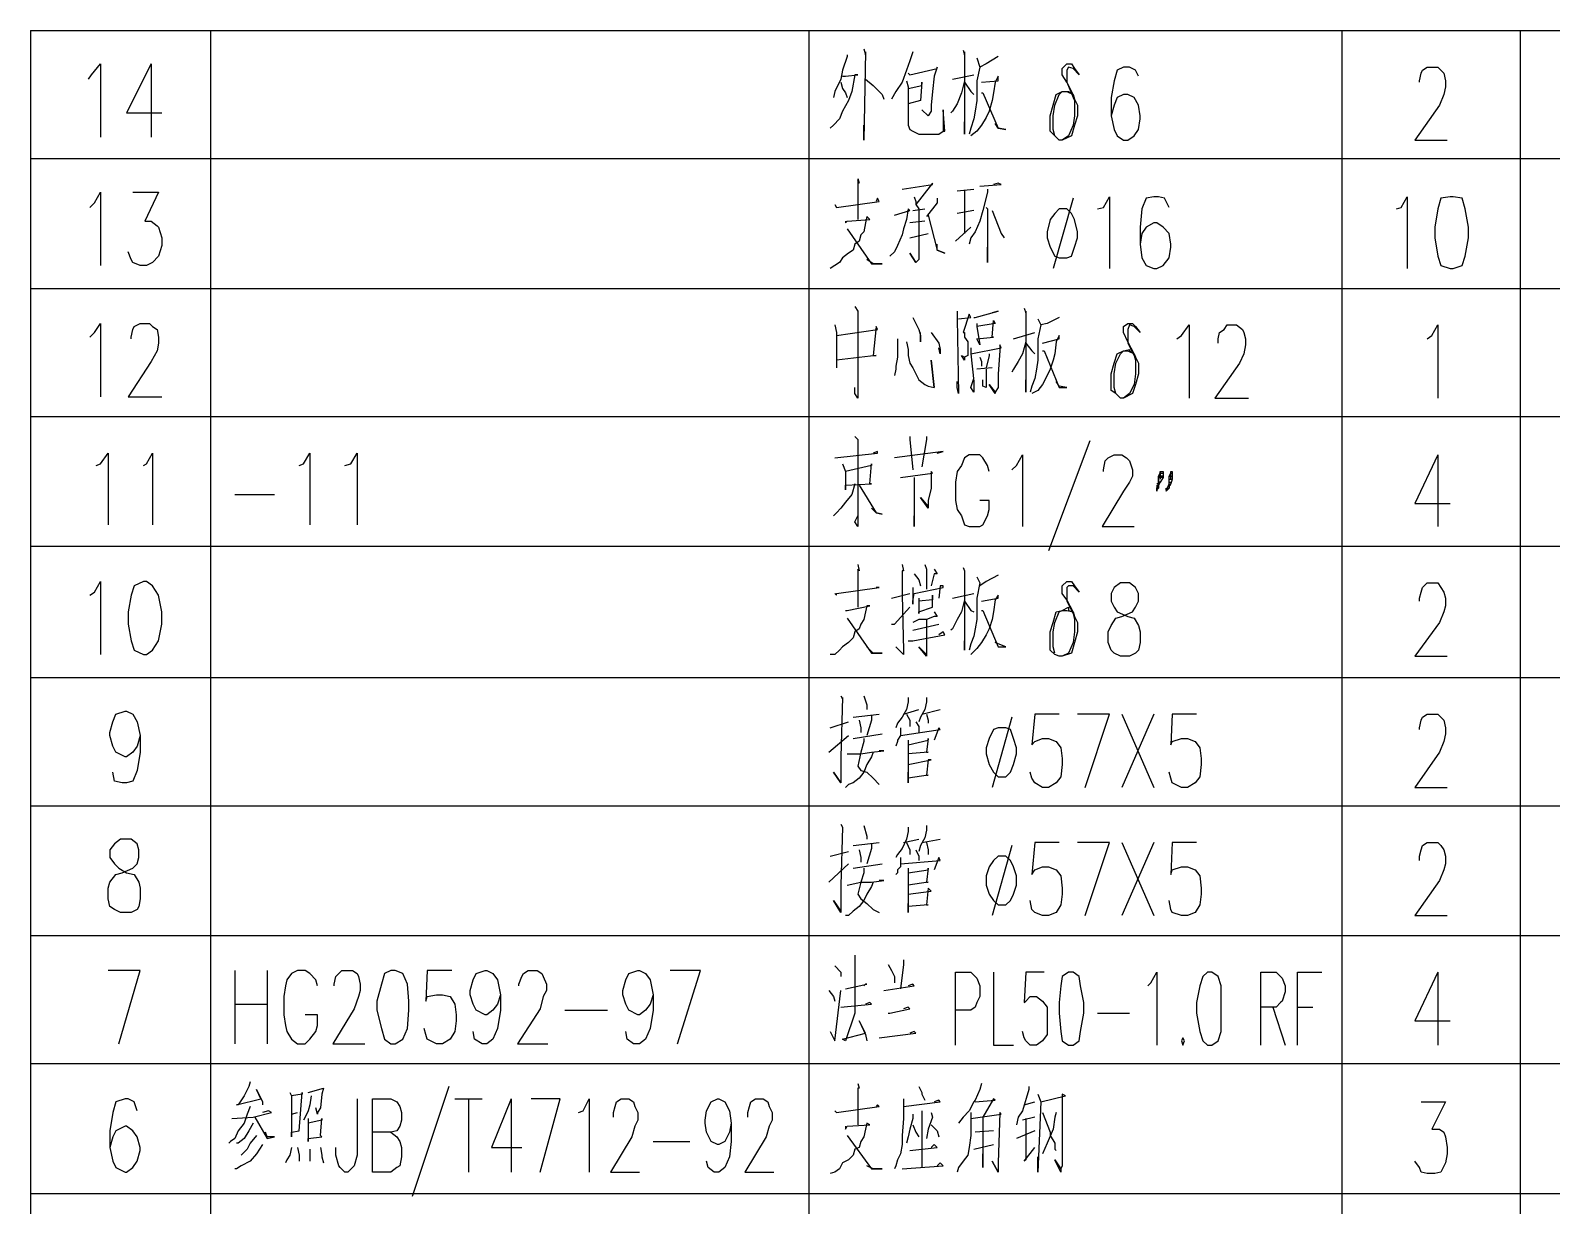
# Model space of a CAD drawing. Extents: x 0 to 400, y 0 to 283.
# Drawn here: x 271.9 to 335.2, y 71.5 to 120.4 of the extents above; entities that cross this region are included whole.
import ezdxf

# ---------------------------------------------------------------- set-up
doc = ezdxf.new("R2010")
doc.units = 0
doc.layers.get('0').update_dxf_attribs({"linetype": 'CONTINUOUS'})

msp = doc.modelspace()

# ---------------------------------------------------------------- linework, layer by layer
at = {"color": 0}
for points in [[(271.87525, 120.42775), (393.03325, 120.42775)], [(271.87525, 120.42775), (271.87525, 115.09375)], [(279.36825, 120.42775), (279.36825, 115.09375)], [(304.26025, 120.42775), (304.26025, 115.09375)], [(326.42175, 120.42775), (326.42175, 115.09375)], [(333.85125, 120.42775), (333.85125, 115.09375)], [(306.54625, 119.66575), (306.60975, 119.41175), (306.60975, 119.53875), (306.54625, 115.85575), (306.54625, 116.49075)], [(310.67375, 119.60225), (310.73725, 119.41175), (310.73725, 119.53875), (310.73725, 116.10975), (310.73725, 116.61775)], [(274.28825, 118.39575), (274.41525, 118.58625), (274.79625, 119.03075), (274.79625, 115.98275)], [(276.89175, 119.03075), (275.87575, 116.99875), (277.33625, 116.99875)], [(276.89175, 119.03075), (276.89175, 115.98275)], [(305.84775, 119.41175), (305.84775, 119.34825), (305.65725, 118.77675), (305.59375, 118.39575), (305.33975, 117.88775), (305.27625, 117.63375)], [(308.57825, 119.53875), (308.45125, 119.15775), (308.32425, 118.77675), (308.13375, 118.26875), (307.87975, 117.88775), (307.68925, 117.57025)], [(311.24525, 119.28475), (311.37225, 118.90375), (311.24525, 118.33225), (311.24525, 117.50675), (311.18175, 117.06225), (311.11825, 116.74475), (310.99125, 116.36375), (310.92775, 116.10975)], [(312.13425, 119.34825), (311.62625, 119.03075), (311.37225, 118.90375)], [(314.67425, 115.85575), (314.48375, 116.04625), (314.29325, 116.23675), (314.29325, 116.87175), (314.42025, 117.31625), (314.54725, 117.76075), (314.80125, 117.88775), (314.99175, 117.88775), (315.24575, 117.76075), (314.99175, 118.26875), (314.80125, 118.58625), (314.80125, 118.84025), (314.99175, 119.03075), (315.18225, 119.03075), (315.30925, 118.84025), (315.49975, 118.58625), (315.24575, 118.84025), (315.05525, 118.90375), (314.99175, 118.77675), (314.99175, 118.26875), (315.24575, 117.63375), (315.30925, 117.50675), (315.30925, 116.87175), (315.24575, 116.49075), (315.05525, 116.04625), (314.80125, 115.85575), (314.67425, 115.85575)], [(305.65725, 118.52275), (305.78425, 118.52275), (306.29225, 118.58625), (306.16525, 118.58625), (306.03825, 117.88775), (305.91125, 117.50675), (305.65725, 117.06225), (305.53025, 116.74475), (305.27625, 116.49075), (305.14925, 116.36375)], [(306.60975, 118.39575), (306.92725, 118.14175), (307.30825, 117.76075), (307.37175, 117.57025)], [(308.32425, 118.33225), (308.38775, 118.07825), (308.38775, 116.49075), (308.45125, 116.30025), (308.57825, 116.23675), (308.83225, 116.10975), (309.65775, 116.10975), (309.84825, 116.23675), (309.91175, 116.23675), (309.84825, 117.12575), (309.84825, 116.23675)], [(308.38775, 118.64975), (308.45125, 118.58625), (309.59425, 118.84025), (309.59425, 118.90375), (309.46725, 118.52275), (309.40375, 117.88775), (309.34025, 117.31625), (309.34025, 117.06225), (309.21325, 116.87175), (308.95925, 117.12575), (309.21325, 116.87175)], [(310.73725, 118.33225), (310.61025, 117.82425), (310.41975, 117.37975), (310.22925, 117.06225), (310.16575, 116.99875)], [(310.22925, 118.39575), (311.11825, 118.58625)], [(311.43575, 118.26875), (312.13425, 118.33225), (312.13425, 118.52275), (312.00725, 118.26875), (311.94375, 117.82425), (311.88025, 117.50675), (311.75325, 117.06225), (311.62625, 116.80825), (311.43575, 116.49075), (311.24525, 116.23675), (310.99125, 116.04625)], [(317.97625, 118.52275), (317.84925, 118.77675), (317.59525, 118.90375), (317.34125, 118.90375), (317.08725, 118.77675), (316.96025, 118.33225), (316.83325, 117.63375), (316.83325, 116.87175), (316.96025, 116.30025), (317.08725, 116.04625), (317.34125, 115.85575), (317.53175, 115.85575), (317.78575, 116.04625), (317.97625, 116.30025), (318.03975, 116.74475), (318.03975, 116.87175), (317.97625, 117.31625), (317.78575, 117.63375), (317.53175, 117.76075), (317.34125, 117.76075), (317.08725, 117.63375), (316.96025, 117.31625), (316.83325, 116.87175)], [(329.66025, 118.26875), (329.66025, 118.33225), (329.72375, 118.64975), (329.78725, 118.77675), (329.97775, 118.90375), (330.42225, 118.90375), (330.54925, 118.77675), (330.67625, 118.64975), (330.73975, 118.33225), (330.73975, 118.07825), (330.67625, 117.76075), (330.48575, 117.31625), (329.46975, 115.85575), (330.80325, 115.85575)], [(305.59375, 118.26875), (305.65725, 118.01475), (305.78425, 117.82425), (305.84775, 117.63375)], [(308.38775, 118.01475), (308.95925, 118.14175), (308.95925, 118.26875), (308.89575, 117.50675), (308.38775, 117.37975)], [(310.73725, 118.26875), (310.99125, 117.88775), (311.11825, 117.76075)], [(311.43575, 117.82425), (311.49925, 117.82425), (312.13425, 116.36375), (312.45175, 116.30025), (312.13425, 116.36375), (312.00725, 116.55425)], [(314.48375, 116.04625), (314.42025, 116.30025), (314.42025, 116.87175), (314.48375, 117.31625), (314.67425, 117.76075), (314.80125, 117.88775), (315.05525, 117.88775), (315.24575, 117.76075), (315.30925, 117.57025), (315.43625, 117.31625), (315.43625, 116.87175), (315.30925, 116.49075), (315.18225, 116.04625), (314.80125, 115.85575)], [(271.87525, 115.09375), (393.03325, 115.09375)], [(271.87525, 115.09375), (271.87525, 109.69625)], [(271.87525, 115.09375), (393.03325, 115.09375)], [(279.36825, 115.09375), (279.36825, 109.69625)], [(304.26025, 115.09375), (304.26025, 109.69625)], [(326.42175, 115.09375), (326.42175, 109.69625)], [(333.85125, 115.09375), (333.85125, 109.69625)], [(306.29225, 114.26825), (306.35575, 114.07775), (306.29225, 114.20475), (306.29225, 112.55375)], [(308.13375, 113.82375), (309.40375, 114.01425), (309.40375, 114.07775), (308.95925, 113.50625), (308.70525, 113.18875)], [(311.37225, 113.95075), (312.26125, 114.01425), (312.13425, 114.07775), (311.94375, 114.01425)], [(274.35175, 113.06175), (274.54225, 113.25225), (274.79625, 113.69675), (274.79625, 110.64875)], [(276.12975, 113.69675), (277.20925, 113.69675), (276.63775, 112.49025), (276.89175, 112.49025), (277.14575, 112.29975), (277.20925, 112.23625), (277.33625, 111.79175), (277.33625, 111.47425), (277.20925, 111.02975), (276.95525, 110.77575), (276.70125, 110.64875), (276.44725, 110.64875), (276.12975, 110.77575), (276.06625, 110.90275), (275.93925, 111.22025)], [(305.33975, 113.18875), (305.40325, 113.06175), (307.18125, 113.31575), (307.11775, 113.44275), (307.05425, 113.31575)], [(308.64175, 113.50625), (308.70525, 113.31575), (308.70525, 113.18875), (308.83225, 112.99825), (308.83225, 110.90275), (308.70525, 110.77575), (308.45125, 111.15675), (308.70525, 110.77575)], [(309.59425, 113.44275), (309.59425, 113.25225), (309.14975, 112.68075)], [(310.41975, 113.76025), (311.11825, 113.82375)], [(310.73725, 113.76025), (310.73725, 111.98225)], [(311.68975, 113.82375), (311.68975, 113.69675), (311.49925, 112.93475), (311.37225, 112.49025), (311.18175, 112.04575), (310.99125, 111.79175), (310.92775, 111.53775)], [(315.24575, 113.44275), (314.42025, 110.52175)], [(316.26175, 112.99825), (316.51575, 113.06175), (316.76975, 113.50625), (316.76975, 110.52175)], [(319.24625, 113.06175), (319.05575, 113.44275), (318.80175, 113.50625), (318.61125, 113.50625), (318.29375, 113.44275), (318.10325, 112.99825), (318.03975, 112.23625), (318.03975, 111.53775), (318.10325, 110.96625), (318.29375, 110.64875), (318.61125, 110.52175), (318.73825, 110.52175), (318.99225, 110.64875), (319.24625, 110.96625), (319.30975, 111.41075), (319.30975, 111.53775), (319.24625, 111.98225), (318.99225, 112.23625), (318.73825, 112.42675), (318.61125, 112.42675), (318.29375, 112.23625), (318.10325, 111.98225), (318.03975, 111.53775)], [(328.70775, 112.99825), (328.89825, 113.06175), (329.15225, 113.50625), (329.15225, 110.52175)], [(330.93025, 113.50625), (330.54925, 113.44275), (330.42225, 112.99825), (330.29525, 112.23625), (330.29525, 111.79175), (330.42225, 111.02975), (330.54925, 110.64875), (330.93025, 110.52175), (331.05725, 110.52175), (331.43825, 110.64875), (331.56525, 111.02975), (331.69225, 111.79175), (331.69225, 112.23625), (331.56525, 112.99825), (331.43825, 113.44275), (331.05725, 113.50625), (330.93025, 113.50625)], [(305.78425, 112.49025), (305.78425, 112.42675), (305.84775, 112.49025), (306.80025, 112.55375), (306.67325, 112.68075), (306.60975, 112.42675), (306.54625, 112.04575), (306.41925, 111.91875), (306.35575, 111.66475), (306.16525, 111.53775), (306.10175, 111.28375), (305.91125, 111.15675), (305.65725, 110.96625), (305.53025, 110.77575), (305.33975, 110.64875), (305.14925, 110.52175)], [(307.81625, 112.74425), (308.45125, 112.93475), (308.38775, 112.99825), (308.32425, 112.55375), (308.19725, 112.17275), (308.13375, 111.91875), (307.94325, 111.47425), (307.81625, 111.22025), (307.62575, 111.02975)], [(308.57825, 112.93475), (309.08625, 112.99825)], [(309.21325, 112.74425), (309.59425, 111.28375), (309.91175, 111.15675), (309.59425, 111.28375), (309.59425, 111.53775)], [(311.11825, 112.93475), (310.41975, 112.80775)], [(311.62625, 113.06175), (311.68975, 112.99825), (311.68975, 110.77575), (311.68975, 111.02975), (311.68975, 111.41075)], [(311.88025, 112.93475), (312.13425, 112.29975), (312.26125, 111.98225), (312.38825, 111.79175)], [(314.67425, 112.99825), (314.48375, 112.80775), (314.29325, 112.55375), (314.16625, 112.04575), (314.16625, 111.79175), (314.29325, 111.41075), (314.48375, 111.02975), (314.67425, 110.96625), (314.99175, 110.96625), (315.18225, 111.02975), (315.30925, 111.41075), (315.43625, 111.79175), (315.43625, 112.04575), (315.30925, 112.55375), (315.18225, 112.80775), (314.99175, 112.99825), (314.67425, 112.99825)], [(305.84775, 112.17275), (306.86375, 110.71225), (307.30825, 110.71225), (306.92725, 110.71225), (306.67325, 110.90275)], [(309.08625, 112.49025), (308.45125, 112.42675)], [(310.35625, 111.66475), (310.99125, 112.23625)], [(308.45125, 111.79175), (309.21325, 111.98225)], [(271.87525, 109.69625), (393.03325, 109.69625)], [(271.87525, 109.69625), (271.87525, 104.36225)], [(271.87525, 109.69625), (393.03325, 109.69625)], [(279.36825, 109.69625), (279.36825, 104.36225)], [(304.26025, 109.69625), (304.26025, 104.36225)], [(326.42175, 109.69625), (326.42175, 104.36225)], [(333.85125, 109.69625), (333.85125, 104.36225)], [(306.16525, 108.93425), (306.29225, 108.74375), (306.29225, 105.12425), (306.16525, 105.31475), (306.16525, 105.56875)], [(313.21375, 108.87075), (313.27725, 108.68025), (313.27725, 108.74375), (313.27725, 105.37825), (313.27725, 105.88625)], [(274.35175, 107.66425), (274.54225, 107.85475), (274.79625, 108.23575), (274.79625, 105.18775)], [(276.06625, 107.60075), (276.06625, 107.66425), (276.12975, 107.98175), (276.19325, 108.10875), (276.44725, 108.23575), (276.82825, 108.23575), (276.95525, 108.10875), (277.14575, 107.98175), (277.20925, 107.66425), (277.20925, 107.41025), (277.14575, 107.09275), (276.89175, 106.64825), (275.93925, 105.18775), (277.33625, 105.18775)], [(308.57825, 108.48975), (308.83225, 107.98175), (308.89575, 107.72775), (308.89575, 107.47375), (308.89575, 107.85475)], [(310.41975, 108.74375), (310.41975, 108.42625), (310.48325, 105.31475), (310.41975, 105.56875), (310.41975, 105.82275)], [(310.48325, 108.42625), (310.99125, 108.48975), (310.92775, 108.61675), (310.67375, 107.85475), (310.73725, 107.85475), (310.73725, 107.66425), (310.86425, 107.47375), (310.86425, 106.90225), (310.73725, 106.83875), (310.73725, 106.71175), (310.61025, 106.90225), (310.73725, 106.83875)], [(311.11825, 108.48975), (311.18175, 108.48975), (312.13425, 108.74375), (311.88025, 108.68025)], [(311.24525, 108.23575), (311.24525, 108.10875), (311.37225, 107.34675), (311.24525, 107.60075), (311.94375, 107.66425), (311.88025, 107.66425), (311.94375, 108.36275), (312.00725, 108.23575), (311.24525, 108.10875)], [(313.78525, 108.42625), (313.91225, 108.17225), (313.78525, 107.60075), (313.78525, 106.71175), (313.72175, 106.33075), (313.65825, 105.94975), (313.53125, 105.63225), (313.46775, 105.37825)], [(314.67425, 108.48975), (314.16625, 108.23575), (313.91225, 108.17225)], [(317.21425, 105.12425), (317.02375, 105.31475), (316.83325, 105.44175), (316.83325, 106.14025), (316.96025, 106.58475), (317.08725, 106.96575), (317.34125, 107.09275), (317.53175, 107.09275), (317.78575, 106.96575), (317.53175, 107.47375), (317.34125, 107.85475), (317.34125, 108.10875), (317.53175, 108.23575), (317.72225, 108.23575), (317.84925, 108.10875), (318.03975, 107.85475), (317.78575, 108.10875), (317.59525, 108.17225), (317.53175, 107.98175), (317.53175, 107.41025), (317.78575, 106.90225), (317.84925, 106.71175), (317.84925, 106.14025), (317.78575, 105.69575), (317.59525, 105.31475), (317.34125, 105.12425), (317.21425, 105.12425)], [(305.33975, 108.17225), (305.40325, 107.85475), (305.40325, 106.39425)], [(305.40325, 107.72775), (307.11775, 107.98175), (307.05425, 108.10875), (306.92725, 106.90225), (307.05425, 106.90225), (305.40325, 106.71175)], [(307.94325, 107.60075), (307.94325, 106.83875), (307.87975, 106.45775), (307.87975, 106.33075), (307.81625, 106.07675)], [(309.34025, 107.85475), (309.65775, 107.41025), (309.72125, 107.15625), (309.72125, 106.96575), (309.65775, 107.21975)], [(312.76925, 107.60075), (313.65825, 107.85475)], [(313.97575, 107.41025), (314.67425, 107.60075), (314.67425, 107.72775), (314.54725, 107.47375), (314.48375, 106.96575), (314.42025, 106.71175), (314.29325, 106.33075), (314.16625, 106.07675), (313.97575, 105.69575), (313.78525, 105.44175), (313.53125, 105.31475)], [(319.56375, 107.60075), (319.75425, 107.72775), (320.07175, 108.17225), (320.07175, 105.12425)], [(321.27825, 107.41025), (321.27825, 107.60075), (321.34175, 107.85475), (321.53225, 107.98175), (321.65925, 108.17225), (322.04025, 108.17225), (322.29425, 107.98175), (322.35775, 107.85475), (322.42125, 107.60075), (322.42125, 107.34675), (322.35775, 106.96575), (322.16725, 106.58475), (321.15125, 105.12425), (322.54825, 105.12425)], [(329.97775, 107.60075), (330.16825, 107.72775), (330.42225, 108.17225), (330.42225, 105.12425)], [(308.32425, 107.47375), (308.38775, 107.15625), (308.38775, 106.90225), (308.45125, 106.58475), (308.57825, 106.39425), (308.70525, 106.14025), (308.83225, 105.88625), (309.08625, 105.69575), (309.21325, 105.63225), (309.46725, 105.56875), (309.34025, 106.71175), (309.46725, 105.56875)], [(310.99125, 106.96575), (312.26125, 107.21975), (312.19775, 107.34675), (312.19775, 107.09275), (312.13425, 106.14025), (312.13425, 105.56875), (312.00725, 105.37825), (312.00725, 105.31475), (311.75325, 105.69575), (312.00725, 105.37825)], [(310.99125, 107.21975), (310.99125, 106.96575), (311.11825, 105.82275), (311.11825, 105.37825), (310.99125, 105.56875), (311.11825, 105.94975)], [(311.75325, 106.96575), (311.75325, 106.90225), (311.62625, 106.39425)], [(313.27725, 107.47375), (313.15025, 106.96575), (312.95975, 106.64825), (312.76925, 106.33075), (312.70575, 106.20375)], [(313.27725, 107.41025), (313.53125, 107.09275), (313.65825, 106.96575)], [(313.97575, 107.09275), (314.03925, 107.09275), (314.67425, 105.56875), (314.99175, 105.56875), (314.67425, 105.63225), (314.54725, 105.82275)], [(317.02375, 105.31475), (316.96025, 105.56875), (316.96025, 106.14025), (317.02375, 106.58475), (317.21425, 106.96575), (317.34125, 107.09275), (317.59525, 107.15625), (317.59525, 107.09275), (317.78575, 106.96575), (317.84925, 106.83875), (317.97625, 106.58475), (317.97625, 106.14025), (317.84925, 105.69575), (317.72225, 105.31475), (317.34125, 105.12425)], [(311.88025, 106.39425), (311.24525, 106.33075)], [(311.37225, 106.83875), (311.43575, 106.64825), (311.43575, 106.45775)], [(311.62625, 106.33075), (311.62625, 105.56875), (311.49925, 105.63225), (311.49925, 105.88625)], [(271.87525, 104.36225), (393.03325, 104.36225)], [(271.87525, 104.36225), (271.87525, 98.96475)], [(271.87525, 104.36225), (393.03325, 104.36225)], [(279.36825, 104.36225), (279.36825, 98.96475)], [(304.26025, 104.36225), (304.26025, 98.96475)], [(326.42175, 104.36225), (326.42175, 98.96475)], [(333.85125, 104.36225), (333.85125, 98.96475)], [(306.16525, 103.53675), (306.29225, 103.40975), (306.29225, 99.79025), (306.16525, 99.98075), (306.29225, 100.23475)], [(308.45125, 103.53675), (308.45125, 103.40975), (308.57825, 102.13975)], [(309.14975, 103.53675), (309.14975, 103.40975), (308.95925, 102.26675)], [(315.94425, 103.34625), (314.22975, 98.77425)], [(274.60575, 102.33025), (274.79625, 102.39375), (275.11375, 102.83825), (275.11375, 99.85375)], [(276.57425, 102.33025), (276.70125, 102.39375), (276.95525, 102.83825), (276.95525, 99.85375)], [(283.05125, 102.33025), (283.24175, 102.39375), (283.49575, 102.83825), (283.49575, 99.85375)], [(284.95625, 102.33025), (285.21025, 102.39375), (285.46425, 102.83825), (285.46425, 99.85375)], [(305.33975, 102.64775), (307.11775, 102.83825), (307.11775, 102.90175), (306.92725, 102.83825)], [(309.59425, 102.83825), (309.84825, 102.90175), (307.81625, 102.64775)], [(311.75325, 102.07625), (311.68975, 102.33025), (311.49925, 102.64775), (311.37225, 102.77475), (310.92775, 102.77475), (310.73725, 102.64775), (310.61025, 102.33025), (310.41975, 102.07625), (310.35625, 101.63175), (310.35625, 100.86975), (310.41975, 100.48875), (310.61025, 100.23475), (310.73725, 99.85375), (310.92775, 99.79025), (311.37225, 99.79025), (311.49925, 99.85375), (311.68975, 100.23475), (311.75325, 100.48875), (311.75325, 100.86975), (311.37225, 100.86975)], [(312.70575, 102.13975), (312.89625, 102.33025), (313.15025, 102.77475), (313.15025, 99.79025)], [(316.51575, 102.07625), (316.51575, 102.13975), (316.57925, 102.52075), (316.70625, 102.64775), (316.96025, 102.77475), (317.27775, 102.77475), (317.46825, 102.64775), (317.59525, 102.52075), (317.72225, 102.13975), (317.72225, 101.88575), (317.59525, 101.63175), (317.34125, 101.25075), (316.45225, 99.79025), (317.78575, 99.79025)], [(330.42225, 102.77475), (329.46975, 100.74275), (330.93025, 100.74275)], [(330.42225, 102.77475), (330.42225, 99.79025)], [(305.65725, 102.39375), (305.78425, 102.07625), (305.78425, 101.31425), (305.78425, 101.50475), (306.86375, 101.56825), (306.80025, 101.56825), (306.86375, 102.39375), (306.86375, 102.33025), (305.78425, 102.07625)], [(308.07025, 101.82225), (309.40375, 102.01275), (309.34025, 102.07625), (309.34025, 101.37775), (309.21325, 100.86975), (309.21325, 100.55225), (308.89575, 100.99675), (309.21325, 100.61575)], [(318.86525, 102.07625), (318.99225, 102.07625), (318.99225, 102.01275), (318.99225, 101.82225), (318.86525, 101.63175), (318.80175, 101.50475), (318.80175, 101.37775), (318.73825, 101.31425), (318.73825, 101.25075), (318.73825, 101.37775), (318.80175, 101.56825), (318.80175, 101.88575), (318.86525, 102.01275), (318.86525, 102.07625)], [(318.99225, 101.88575), (318.80175, 101.88575), (318.80175, 101.50475)], [(318.86525, 102.07625), (318.86525, 101.75875)], [(318.86525, 102.01275), (318.99225, 102.01275)], [(319.30975, 102.07625), (319.37325, 102.07625), (319.37325, 101.88575), (319.37325, 101.75875), (319.30975, 101.56825), (319.24625, 101.50475), (319.24625, 101.37775), (319.11925, 101.25075), (319.24625, 101.56825), (319.24625, 101.88575), (319.30975, 102.01275), (319.30975, 102.07625)], [(319.24625, 101.88575), (319.37325, 101.88575)], [(319.24625, 101.50475), (319.24625, 101.88575)], [(319.30975, 101.75875), (319.30975, 102.07625)], [(319.30975, 102.01275), (319.37325, 102.01275)], [(306.16525, 101.56825), (306.03825, 101.12375), (305.78425, 100.80625), (305.59375, 100.55225), (305.40325, 100.36175), (305.27625, 100.23475)], [(306.35575, 101.50475), (307.05425, 100.36175), (307.30825, 100.29825), (307.05425, 100.36175), (306.86375, 100.55225)], [(308.64175, 101.82225), (308.64175, 99.79025), (308.64175, 99.85375), (308.64175, 100.23475)], [(318.80175, 101.56825), (318.73825, 101.56825)], [(318.73825, 101.50475), (318.73825, 101.31425), (318.80175, 101.37775), (318.73825, 101.37775)], [(318.99225, 101.82225), (318.80175, 101.82225)], [(318.86525, 101.63175), (318.80175, 101.63175)], [(319.11925, 101.37775), (319.24625, 101.37775)], [(319.11925, 101.31425), (319.11925, 101.37775)], [(319.24625, 101.75875), (319.37325, 101.75875)], [(319.24625, 101.63175), (319.30975, 101.63175)], [(319.24625, 101.56825), (319.30975, 101.50475)], [(280.38425, 101.12375), (282.03525, 101.12375)], [(271.87525, 98.96475), (393.03325, 98.96475)], [(271.87525, 98.96475), (271.87525, 93.50375)], [(271.87525, 98.96475), (393.03325, 98.96475)], [(279.36825, 98.96475), (279.36825, 93.50375)], [(304.26025, 98.96475), (304.26025, 93.50375)], [(326.42175, 98.96475), (326.42175, 93.50375)], [(333.85125, 98.96475), (333.85125, 93.50375)], [(306.29225, 98.20275), (306.35575, 97.94875), (306.29225, 98.01225), (306.29225, 96.42475)], [(308.13375, 98.20275), (308.19725, 97.94875), (308.13375, 97.94875), (308.13375, 96.93275), (308.19725, 94.64675), (308.19725, 94.45625), (307.87975, 94.77375)], [(309.08625, 98.20275), (309.14975, 98.01225), (309.14975, 97.18675)], [(274.35175, 96.93275), (274.54225, 97.05975), (274.79625, 97.50425), (274.79625, 94.45625)], [(276.57425, 97.50425), (276.19325, 97.31375), (276.06625, 96.93275), (275.93925, 96.23425), (275.93925, 95.72625), (276.06625, 95.02775), (276.19325, 94.64675), (276.57425, 94.45625), (276.70125, 94.45625), (276.95525, 94.64675), (277.20925, 95.02775), (277.33625, 95.72625), (277.33625, 96.23425), (277.20925, 96.93275), (276.95525, 97.31375), (276.70125, 97.50425), (276.57425, 97.50425)], [(308.64175, 97.82175), (308.83225, 97.56775), (308.89575, 97.31375)], [(309.46725, 98.01225), (309.59425, 97.82175), (309.46725, 97.82175), (309.34025, 97.31375)], [(310.67375, 98.07575), (310.73725, 97.94875), (310.73725, 94.64675), (310.73725, 94.90075), (310.73725, 95.02775)], [(311.24525, 97.69475), (311.37225, 97.44075), (311.24525, 96.80575), (311.24525, 95.91675), (311.18175, 95.53575), (311.11825, 95.21825), (310.99125, 94.90075), (310.92775, 94.64675)], [(312.13425, 97.75825), (311.62625, 97.50425), (311.37225, 97.31375)], [(314.67425, 94.39275), (314.48375, 94.45625), (314.29325, 94.64675), (314.29325, 95.40875), (314.42025, 95.78975), (314.54725, 96.23425), (314.80125, 96.29775), (314.99175, 96.29775), (315.24575, 96.23425), (314.99175, 96.74225), (314.80125, 96.99625), (314.80125, 97.31375), (314.99175, 97.50425), (315.18225, 97.50425), (315.30925, 97.31375), (315.49975, 97.05975), (315.24575, 97.31375), (315.05525, 97.31375), (314.99175, 97.25025), (314.99175, 96.67875), (315.24575, 96.17075), (315.30925, 95.91675), (315.30925, 95.40875), (315.24575, 94.96425), (315.05525, 94.51975), (314.80125, 94.39275), (314.67425, 94.39275)], [(305.33975, 96.99625), (305.40325, 96.93275), (305.40325, 96.99625), (307.18125, 97.25025), (307.05425, 97.25025)], [(307.68925, 96.80575), (308.45125, 96.99625)], [(308.57825, 97.25025), (308.57825, 96.55175), (308.57825, 96.67875), (308.64175, 96.99625), (309.84825, 97.25025), (309.84825, 97.31375), (309.72125, 97.31375), (309.65775, 96.80575)], [(308.83225, 96.80575), (308.83225, 96.17075), (308.83225, 96.23425), (309.40375, 96.42475), (309.40375, 96.93275), (309.40375, 96.80575), (309.40375, 96.74225), (308.83225, 96.67875)], [(310.22925, 96.80575), (311.11825, 96.99625)], [(311.43575, 96.67875), (312.13425, 96.80575), (312.13425, 96.93275), (312.00725, 96.74225), (311.94375, 96.23425), (311.88025, 95.91675), (311.75325, 95.53575), (311.62625, 95.28175), (311.43575, 94.96425), (311.24525, 94.71025), (310.99125, 94.45625)], [(317.21425, 97.44075), (316.96025, 97.25025), (316.83325, 96.99625), (316.83325, 96.67875), (316.96025, 96.42475), (317.08725, 96.23425), (317.53175, 96.04375), (317.78575, 95.98025), (317.97625, 95.66275), (318.03975, 95.40875), (318.03975, 94.96425), (317.97625, 94.64675), (317.84925, 94.51975), (317.59525, 94.39275), (317.21425, 94.39275), (316.96025, 94.51975), (316.83325, 94.64675), (316.70625, 94.96425), (316.70625, 95.40875), (316.83325, 95.66275), (317.02375, 95.98025), (317.27775, 96.04375), (317.72225, 96.23425), (317.84925, 96.42475), (317.97625, 96.67875), (317.97625, 96.99625), (317.84925, 97.25025), (317.59525, 97.44075), (317.21425, 97.44075)], [(329.66025, 96.67875), (329.66025, 96.80575), (329.72375, 97.05975), (329.78725, 97.25025), (329.97775, 97.44075), (330.42225, 97.44075), (330.54925, 97.25025), (330.67625, 97.05975), (330.73975, 96.80575), (330.73975, 96.48825), (330.67625, 96.23425), (330.48575, 95.78975), (329.46975, 94.39275), (330.80325, 94.39275)], [(305.78425, 96.29775), (305.84775, 96.29775), (306.80025, 96.48825), (306.67325, 96.48825), (306.60975, 96.23425), (306.54625, 95.91675), (306.41925, 95.72625), (306.35575, 95.53575), (306.16525, 95.40875), (306.10175, 95.15475), (305.91125, 94.96425), (305.65725, 94.77375), (305.53025, 94.64675), (305.33975, 94.45625), (305.14925, 94.45625)], [(307.68925, 95.72625), (307.81625, 95.72625), (308.45125, 96.42475)], [(309.46725, 96.23425), (309.59425, 96.04375), (309.46725, 96.04375), (309.14975, 95.91675), (308.83225, 95.91675), (308.57825, 95.78975)], [(310.73725, 96.74225), (310.61025, 96.23425), (310.41975, 95.91675), (310.22925, 95.53575), (310.16575, 95.47225)], [(310.73725, 96.67875), (310.99125, 96.29775), (311.11825, 96.23425)], [(311.43575, 96.29775), (311.49925, 96.29775), (312.13425, 94.77375), (312.45175, 94.77375), (312.13425, 94.90075), (312.00725, 94.96425)], [(314.48375, 94.51975), (314.42025, 94.77375), (314.42025, 95.40875), (314.48375, 95.78975), (314.67425, 96.23425), (314.80125, 96.29775), (315.05525, 96.42475), (315.05525, 96.29775), (315.24575, 96.23425), (315.30925, 96.04375), (315.43625, 95.78975), (315.43625, 95.40875), (315.30925, 94.96425), (315.18225, 94.51975), (314.80125, 94.39275)], [(305.84775, 95.98025), (306.86375, 94.51975), (307.30825, 94.51975), (306.92725, 94.51975), (306.67325, 94.77375)], [(308.57825, 95.47225), (309.65775, 95.72625)], [(309.14975, 95.91675), (309.14975, 94.39275), (308.83225, 94.77375), (309.14975, 94.45625), (309.14975, 94.51975)], [(308.38775, 95.02775), (308.57825, 95.02775), (309.91175, 95.28175), (309.84825, 95.40875), (309.65775, 95.28175)], [(271.87525, 93.50375), (393.03325, 93.50375)], [(271.87525, 93.50375), (271.87525, 88.16975)], [(271.87525, 93.50375), (393.03325, 93.50375)], [(279.36825, 93.50375), (279.36825, 88.16975)], [(304.26025, 93.50375), (304.26025, 88.16975)], [(326.42175, 93.50375), (326.42175, 88.16975)], [(333.85125, 93.50375), (333.85125, 88.16975)], [(305.59375, 92.74175), (305.65725, 92.61475), (305.65725, 92.67825), (305.59375, 90.20175), (305.59375, 89.12225), (305.27625, 89.56675), (305.59375, 89.12225)], [(306.54625, 92.74175), (306.67325, 92.36075), (306.67325, 92.17025)], [(308.38775, 92.67825), (308.38775, 92.48775), (308.32425, 92.17025), (308.13375, 91.85275), (307.94325, 91.59875), (307.87975, 91.40825)], [(309.14975, 92.67825), (309.14975, 92.48775), (309.08625, 92.17025), (308.89575, 91.85275), (308.83225, 91.66225)], [(276.44725, 91.09075), (276.32025, 90.64625), (276.12975, 90.39225), (275.87575, 90.20175), (275.81225, 90.20175), (275.43125, 90.39225), (275.30425, 90.64625), (275.17725, 91.09075), (275.17725, 91.21775), (275.30425, 91.66225), (275.43125, 91.97975), (275.81225, 92.10675), (275.87575, 92.10675), (276.12975, 91.97975), (276.32025, 91.66225), (276.44725, 91.09075), (276.44725, 90.39225), (276.32025, 89.63025), (276.12975, 89.18575), (275.87575, 89.12225), (275.68525, 89.12225), (275.36775, 89.18575), (275.30425, 89.56675)], [(306.10175, 91.85275), (307.18125, 91.97975)], [(306.86375, 91.91625), (306.86375, 91.72575), (306.67325, 91.09075)], [(308.19725, 91.97975), (308.83225, 92.17025)], [(308.32425, 91.97975), (308.45125, 91.72575), (308.45125, 91.47175)], [(308.95925, 91.97975), (309.72125, 92.17025)], [(309.14975, 91.97975), (309.21325, 91.72575), (309.21325, 91.59875)], [(312.70575, 91.85275), (311.88025, 88.93175)], [(314.67425, 91.97975), (313.65825, 91.97975), (313.53125, 90.70975), (313.65825, 90.83675), (313.97575, 90.96375), (314.22975, 90.96375), (314.54725, 90.83675), (314.73775, 90.58275), (314.80125, 90.13825), (314.80125, 89.88425), (314.73775, 89.37625), (314.54725, 89.12225), (314.22975, 88.93175), (313.97575, 88.93175), (313.65825, 89.12225), (313.53125, 89.31275), (313.46775, 89.56675)], [(315.75375, 88.93175), (316.76975, 91.97975), (315.43625, 91.97975)], [(317.27775, 91.97975), (318.61125, 88.93175)], [(318.61125, 91.97975), (317.27775, 88.93175)], [(320.38925, 91.97975), (319.37325, 91.97975), (319.30975, 90.70975), (319.37325, 90.83675), (319.75425, 90.96375), (320.00825, 90.96375), (320.32575, 90.83675), (320.51625, 90.58275), (320.57975, 90.13825), (320.57975, 89.88425), (320.51625, 89.37625), (320.32575, 89.12225), (320.00825, 88.93175), (319.75425, 88.93175), (319.37325, 89.12225), (319.30975, 89.31275), (319.24625, 89.56675)], [(329.66025, 91.34475), (329.66025, 91.40825), (329.72375, 91.72575), (329.78725, 91.85275), (329.97775, 91.97975), (330.42225, 91.97975), (330.54925, 91.85275), (330.67625, 91.72575), (330.73975, 91.40825), (330.73975, 91.15425), (330.67625, 90.83675), (330.48575, 90.39225), (329.46975, 88.93175), (330.80325, 88.93175)], [(305.14925, 91.40825), (305.91125, 91.66225)], [(306.10175, 90.96375), (307.30825, 91.15425)], [(306.35575, 91.72575), (306.41925, 91.40825), (306.41925, 91.21775)], [(308.07025, 91.40825), (308.07025, 91.09075), (307.94325, 90.90025), (307.94325, 90.83675), (307.87975, 90.64625)], [(308.07025, 91.09075), (309.72125, 91.34475), (309.65775, 91.40825), (309.46725, 90.90025)], [(308.70525, 91.66225), (308.83225, 91.47175), (308.83225, 91.21775)], [(312.13425, 91.40825), (311.94375, 91.34475), (311.75325, 90.96375), (311.62625, 90.58275), (311.62625, 90.32875), (311.75325, 89.88425), (311.94375, 89.56675), (312.13425, 89.37625), (312.45175, 89.37625), (312.64225, 89.56675), (312.76925, 89.88425), (312.89625, 90.32875), (312.89625, 90.58275), (312.76925, 90.96375), (312.64225, 91.34475), (312.45175, 91.40825), (312.13425, 91.40825)], [(305.08575, 90.39225), (305.91125, 91.09075)], [(306.54625, 90.96375), (306.54625, 90.83675), (306.41925, 90.39225), (306.29225, 89.82075), (306.41925, 89.63025), (306.67325, 89.56675), (306.92725, 89.31275), (307.18125, 89.05875)], [(308.38775, 90.70975), (309.21325, 90.90025), (309.21325, 90.96375), (309.14975, 90.39225), (309.21325, 90.39225), (308.38775, 90.32875)], [(308.38775, 90.90025), (308.38775, 89.12225), (308.38775, 89.31275), (308.38775, 89.56675)], [(306.92725, 90.39225), (306.86375, 90.20175), (306.67325, 89.88425), (306.54625, 89.56675), (306.35575, 89.31275), (306.10175, 89.12225), (305.91125, 89.05875), (305.78425, 88.93175)], [(305.84775, 90.32875), (306.41925, 90.32875), (306.86375, 90.39225), (307.37175, 90.45575), (307.18125, 90.45575)], [(308.38775, 89.88425), (309.34025, 90.07475), (309.21325, 90.07475), (309.14975, 89.43975), (309.21325, 89.43975), (308.38775, 89.31275)], [(271.87525, 88.16975), (393.03325, 88.16975)], [(271.87525, 88.16975), (271.87525, 82.77225)], [(271.87525, 88.16975), (393.03325, 88.16975)], [(279.36825, 88.16975), (279.36825, 82.77225)], [(304.26025, 88.16975), (304.26025, 82.77225)], [(326.42175, 88.16975), (326.42175, 82.77225)], [(333.85125, 88.16975), (333.85125, 82.77225)], [(305.59375, 87.40775), (305.65725, 87.28075), (305.59375, 84.86775), (305.59375, 83.72475), (305.27625, 84.23275), (305.59375, 83.78825)], [(306.54625, 87.34425), (306.67325, 86.89975), (306.67325, 86.77275)], [(309.14975, 87.34425), (309.14975, 87.15375), (309.08625, 86.83625), (308.89575, 86.51875), (308.83225, 86.26475)], [(275.62175, 86.77275), (275.36775, 86.58225), (275.17725, 86.32825), (275.17725, 86.01075), (275.36775, 85.75675), (275.55825, 85.56625), (275.87575, 85.37575), (276.19325, 85.31225), (276.38375, 84.99475), (276.44725, 84.74075), (276.44725, 84.29625), (276.38375, 83.97875), (276.32025, 83.85175), (276.06625, 83.72475), (275.62175, 83.72475), (275.36775, 83.85175), (275.17725, 83.97875), (275.11375, 84.29625), (275.11375, 84.74075), (275.17725, 84.99475), (275.43125, 85.31225), (275.68525, 85.37575), (276.12975, 85.56625), (276.32025, 85.75675), (276.38375, 86.01075), (276.38375, 86.32825), (276.32025, 86.58225), (276.06625, 86.77275), (275.62175, 86.77275)], [(308.38775, 87.28075), (308.38775, 87.09025), (308.32425, 86.77275), (308.13375, 86.39175), (307.94325, 86.13775), (307.87975, 86.01075)], [(308.19725, 86.64575), (308.83225, 86.77275)], [(308.95925, 86.64575), (309.72125, 86.77275)], [(305.14925, 86.07425), (305.91125, 86.26475)], [(306.10175, 86.51875), (307.18125, 86.64575)], [(306.35575, 86.32825), (306.41925, 86.01075), (306.41925, 85.82025)], [(306.86375, 86.58225), (306.86375, 86.39175), (306.67325, 85.75675)], [(308.32425, 86.64575), (308.45125, 86.32825), (308.45125, 86.13775)], [(308.70525, 86.32825), (308.83225, 86.07425), (308.83225, 85.88375)], [(309.14975, 86.64575), (309.21325, 86.32825), (309.21325, 86.13775)], [(312.13425, 86.07425), (311.94375, 85.88375), (311.75325, 85.62975), (311.62625, 85.24875), (311.62625, 84.86775), (311.75325, 84.48675), (311.94375, 84.23275), (312.13425, 84.04225), (312.45175, 84.04225), (312.64225, 84.23275), (312.76925, 84.48675), (312.89625, 84.86775), (312.89625, 85.24875), (312.76925, 85.62975), (312.64225, 85.88375), (312.45175, 86.07425), (312.13425, 86.07425)], [(312.70575, 86.51875), (311.88025, 83.59775)], [(314.67425, 86.64575), (313.65825, 86.64575), (313.53125, 85.31225), (313.65825, 85.50275), (313.97575, 85.62975), (314.22975, 85.62975), (314.54725, 85.50275), (314.73775, 85.24875), (314.80125, 84.74075), (314.80125, 84.48675), (314.73775, 84.04225), (314.54725, 83.72475), (314.22975, 83.59775), (313.97575, 83.59775), (313.65825, 83.72475), (313.53125, 83.85175), (313.46775, 84.23275)], [(315.75375, 83.59775), (316.76975, 86.64575), (315.43625, 86.64575)], [(317.27775, 86.64575), (318.61125, 83.59775)], [(318.61125, 86.64575), (317.27775, 83.59775)], [(320.38925, 86.64575), (319.37325, 86.64575), (319.30975, 85.31225), (319.37325, 85.50275), (319.75425, 85.62975), (320.00825, 85.62975), (320.32575, 85.50275), (320.51625, 85.24875), (320.57975, 84.74075), (320.57975, 84.48675), (320.51625, 84.04225), (320.32575, 83.72475), (320.00825, 83.59775), (319.75425, 83.59775), (319.37325, 83.72475), (319.30975, 83.85175), (319.24625, 84.23275)], [(329.66025, 85.88375), (329.66025, 86.07425), (329.72375, 86.32825), (329.78725, 86.51875), (329.97775, 86.64575), (330.42225, 86.64575), (330.54925, 86.51875), (330.67625, 86.32825), (330.73975, 86.07425), (330.73975, 85.75675), (330.67625, 85.50275), (330.48575, 85.05825), (329.46975, 83.59775), (330.80325, 83.59775)], [(305.08575, 84.99475), (305.91125, 85.75675)], [(306.10175, 85.56625), (307.30825, 85.75675)], [(306.54625, 85.56625), (306.54625, 85.37575), (306.41925, 84.99475), (306.29225, 84.48675), (306.41925, 84.29625), (306.67325, 84.10575), (306.92725, 83.85175), (307.18125, 83.72475)], [(308.07025, 86.01075), (308.07025, 85.62975), (307.94325, 85.50275), (307.94325, 85.37575), (307.87975, 85.31225)], [(308.07025, 85.75675), (309.72125, 85.88375), (309.65775, 86.01075), (309.46725, 85.50275)], [(308.38775, 85.56625), (308.38775, 83.72475), (308.38775, 83.85175), (308.38775, 84.10575)], [(308.38775, 85.37575), (309.21325, 85.50275), (309.21325, 85.56625), (309.14975, 84.99475), (309.21325, 84.99475), (308.38775, 84.86775)], [(306.92725, 84.99475), (306.86375, 84.80425), (306.67325, 84.48675), (306.54625, 84.23275), (306.35575, 83.97875), (306.10175, 83.78825), (305.91125, 83.59775), (305.78425, 83.59775)], [(305.84775, 84.86775), (306.41925, 84.99475), (306.86375, 84.99475), (307.37175, 85.05825), (307.18125, 85.05825)], [(308.38775, 84.48675), (309.34025, 84.61375), (309.21325, 84.74075), (309.14975, 84.04225), (309.21325, 84.04225), (308.38775, 83.97875)], [(271.87525, 82.77225), (393.03325, 82.77225)], [(271.87525, 82.77225), (271.87525, 77.43825)], [(271.87525, 82.77225), (393.03325, 82.77225)], [(279.36825, 82.77225), (279.36825, 77.43825)], [(304.26025, 82.77225), (304.26025, 77.43825)], [(326.42175, 82.77225), (326.42175, 77.43825)], [(333.85125, 82.77225), (333.85125, 77.43825)], [(306.16525, 81.94675), (306.16525, 79.53375), (305.78425, 78.39075), (305.65725, 78.45425), (306.60975, 78.70825), (306.35575, 79.21625), (306.60975, 78.64475), (306.67325, 78.39075)], [(308.19725, 81.75625), (308.19725, 81.56575), (308.07025, 80.54975)], [(275.55825, 78.26375), (276.44725, 81.31175), (275.11375, 81.31175)], [(280.38425, 81.31175), (280.38425, 78.26375)], [(281.71775, 81.31175), (281.71775, 78.26375)], [(283.81325, 80.67675), (283.74975, 80.93075), (283.49575, 81.18475), (283.30525, 81.31175), (282.98775, 81.31175), (282.73375, 81.18475), (282.54325, 80.93075), (282.47975, 80.67675), (282.41625, 80.23225), (282.41625, 79.47025), (282.47975, 79.02575), (282.54325, 78.77175), (282.73375, 78.45425), (282.98775, 78.26375), (283.30525, 78.26375), (283.49575, 78.45425), (283.74975, 78.77175), (283.81325, 79.02575), (283.81325, 79.47025), (283.30525, 79.47025)], [(284.51175, 80.67675), (284.51175, 80.74025), (284.57525, 81.05775), (284.70225, 81.18475), (284.82925, 81.31175), (285.27375, 81.31175), (285.46425, 81.18475), (285.52775, 81.05775), (285.59125, 80.74025), (285.59125, 80.48625), (285.52775, 80.23225), (285.33725, 79.72425), (284.44825, 78.26375), (285.78175, 78.26375)], [(286.86125, 81.31175), (286.60725, 81.18475), (286.48025, 80.74025), (286.28975, 80.04175), (286.28975, 79.66075), (286.48025, 78.89875), (286.60725, 78.45425), (286.86125, 78.26375), (287.05175, 78.26375), (287.36925, 78.45425), (287.55975, 78.89875), (287.62325, 79.66075), (287.62325, 80.04175), (287.55975, 80.74025), (287.36925, 81.18475), (287.05175, 81.31175), (286.86125, 81.31175)], [(289.40125, 81.31175), (288.38525, 81.31175), (288.32175, 80.04175), (288.38525, 80.23225), (288.76625, 80.29575), (289.02025, 80.29575), (289.33775, 80.23225), (289.52825, 79.91475), (289.59175, 79.47025), (289.59175, 79.21625), (289.52825, 78.77175), (289.33775, 78.45425), (289.02025, 78.26375), (288.76625, 78.26375), (288.38525, 78.45425), (288.32175, 78.64475), (288.25825, 78.89875)], [(291.43325, 80.29575), (291.30625, 79.91475), (291.11575, 79.66075), (290.86175, 79.47025), (290.79825, 79.47025), (290.41725, 79.66075), (290.29025, 79.91475), (290.16325, 80.29575), (290.16325, 80.48625), (290.29025, 80.93075), (290.41725, 81.18475), (290.79825, 81.31175), (290.86175, 81.31175), (291.11575, 81.18475), (291.30625, 80.93075), (291.43325, 80.29575), (291.43325, 79.66075), (291.30625, 78.89875), (291.11575, 78.45425), (290.86175, 78.26375), (290.67125, 78.26375), (290.35375, 78.45425), (290.29025, 78.77175)], [(292.19525, 80.67675), (292.19525, 80.74025), (292.32225, 81.05775), (292.38575, 81.18475), (292.57625, 81.31175), (292.95725, 81.31175), (293.14775, 81.18475), (293.21125, 81.05775), (293.33825, 80.74025), (293.33825, 80.48625), (293.21125, 80.23225), (293.08425, 79.72425), (292.13175, 78.26375), (293.40175, 78.26375)], [(297.78325, 80.29575), (297.65625, 79.91475), (297.46575, 79.66075), (297.21175, 79.47025), (297.14825, 79.47025), (296.76725, 79.66075), (296.64025, 79.91475), (296.51325, 80.29575), (296.51325, 80.48625), (296.64025, 80.93075), (296.76725, 81.18475), (297.14825, 81.31175), (297.21175, 81.31175), (297.46575, 81.18475), (297.65625, 80.93075), (297.78325, 80.29575), (297.78325, 79.66075), (297.65625, 78.89875), (297.46575, 78.45425), (297.21175, 78.26375), (296.95775, 78.26375), (296.70375, 78.45425), (296.64025, 78.77175)], [(298.79925, 78.26375), (299.75175, 81.31175), (298.48175, 81.31175)], [(305.33975, 81.50225), (305.59375, 81.24825), (305.59375, 81.05775)], [(307.56225, 81.56575), (307.68925, 81.31175), (307.81625, 81.05775), (307.81625, 80.80375)], [(310.35625, 78.20025), (310.35625, 81.24825), (310.99125, 81.24825), (311.18175, 81.05775), (311.24525, 80.99425), (311.37225, 80.67675), (311.37225, 80.23225), (311.24525, 79.97825), (311.18175, 79.78775), (310.99125, 79.66075), (310.35625, 79.66075)], [(311.94375, 81.24825), (311.94375, 78.20025), (312.76925, 78.20025)], [(314.03925, 81.24825), (313.27725, 81.24825), (313.21375, 79.97825), (313.27725, 80.04175), (313.46775, 80.23225), (313.72175, 80.23225), (313.97575, 80.04175), (314.16625, 79.78775), (314.16625, 78.64475), (313.97575, 78.39075), (313.72175, 78.20025), (313.46775, 78.20025), (313.27725, 78.39075), (313.21375, 78.51775), (313.15025, 78.77175)], [(315.05525, 81.24825), (314.80125, 81.05775), (314.73775, 80.67675), (314.67425, 79.97825), (314.67425, 79.53375), (314.73775, 78.77175), (314.80125, 78.39075), (315.05525, 78.20025), (315.24575, 78.20025), (315.49975, 78.39075), (315.56325, 78.77175), (315.69025, 79.53375), (315.69025, 79.97825), (315.56325, 80.67675), (315.49975, 81.05775), (315.24575, 81.24825), (315.05525, 81.24825)], [(318.35725, 80.67675), (318.48425, 80.80375), (318.73825, 81.24825), (318.73825, 78.20025)], [(320.83375, 81.24825), (320.64325, 81.05775), (320.51625, 80.67675), (320.38925, 79.97825), (320.38925, 79.53375), (320.51625, 78.77175), (320.64325, 78.39075), (320.83375, 78.20025), (321.02425, 78.20025), (321.27825, 78.39075), (321.40525, 78.77175), (321.40525, 80.67675), (321.27825, 81.05775), (321.02425, 81.24825), (320.83375, 81.24825)], [(323.05625, 78.20025), (323.05625, 81.24825), (323.69125, 81.24825), (323.88175, 81.05775), (323.94525, 80.99425), (324.07225, 80.67675), (324.07225, 80.42275), (323.94525, 80.04175), (323.88175, 79.97825), (323.69125, 79.78775), (323.05625, 79.78775)], [(324.58025, 78.20025), (324.58025, 81.24825), (325.59625, 81.24825)], [(330.42225, 81.24825), (329.46975, 79.21625), (330.93025, 79.21625)], [(330.42225, 81.24825), (330.42225, 78.20025)], [(305.08575, 80.48625), (305.27625, 80.23225), (305.33975, 80.04175)], [(305.14925, 78.77175), (305.33975, 78.39075), (305.59375, 80.48625)], [(305.78425, 80.54975), (306.67325, 80.74025), (306.60975, 80.74025), (306.54625, 80.67675)], [(307.37175, 80.48625), (308.64175, 80.67675), (308.57825, 80.74025), (308.38775, 80.67675)], [(280.38425, 79.91475), (281.71775, 79.91475)], [(305.59375, 79.78775), (306.86375, 79.91475), (306.80025, 79.97825), (306.60975, 79.91475)], [(307.56225, 79.53375), (307.62575, 79.53375), (308.45125, 79.72425), (308.38775, 79.78775), (308.19725, 79.72425)], [(323.56425, 79.78775), (324.07225, 78.20025)], [(324.58025, 79.78775), (325.21525, 79.78775)], [(294.10025, 79.66075), (295.87825, 79.66075)], [(316.26175, 79.53375), (317.59525, 79.53375)], [(307.18125, 78.51775), (308.70525, 78.70825), (308.64175, 78.77175), (308.45125, 78.70825)], [(319.81775, 78.51775), (319.75425, 78.39075), (319.81775, 78.20025), (319.88125, 78.39075), (319.81775, 78.51775)], [(271.87525, 77.43825), (393.03325, 77.43825)], [(271.87525, 77.43825), (271.87525, 72.04075)], [(271.87525, 77.43825), (393.03325, 77.43825)], [(279.36825, 77.43825), (279.36825, 72.04075)], [(304.26025, 77.43825), (304.26025, 72.04075)], [(326.42175, 77.43825), (326.42175, 72.04075)], [(333.85125, 77.43825), (333.85125, 72.04075)], [(281.01925, 76.67625), (280.95575, 76.48575), (280.76525, 76.10475), (280.51125, 75.72375), (280.44775, 75.72375), (281.46375, 75.97775), (281.27325, 76.35875), (281.52725, 75.85075), (281.52725, 75.72375)], [(306.29225, 76.61275), (306.35575, 76.42225), (306.29225, 76.42225), (306.29225, 74.89825)], [(311.43575, 76.61275), (311.37225, 76.35875), (311.18175, 75.91425), (311.11825, 75.85075), (310.92775, 75.46975), (310.67375, 75.21575), (310.48325, 74.96175)], [(276.32025, 75.46975), (276.19325, 75.85075), (275.93925, 75.97775), (275.81225, 75.97775), (275.43125, 75.85075), (275.30425, 75.40625), (275.17725, 74.64425), (275.17725, 73.94575), (275.30425, 73.37425), (275.43125, 73.12025), (275.81225, 72.92975), (275.87575, 72.92975), (276.12975, 73.12025), (276.32025, 73.37425), (276.44725, 73.81875), (276.44725, 73.94575), (276.32025, 74.39025), (276.12975, 74.64425), (275.87575, 74.83475), (275.81225, 74.83475), (275.43125, 74.64425), (275.30425, 74.39025), (275.17725, 73.94575)], [(282.67025, 76.23175), (282.73375, 76.10475), (282.73375, 74.39025), (282.73375, 74.58075), (283.05125, 74.64425), (283.17825, 76.23175), (283.17825, 76.16825), (282.73375, 76.10475)], [(283.55925, 76.10475), (283.49575, 75.72375), (283.43225, 75.46975), (283.30525, 75.21575), (283.24175, 75.08875)], [(283.43225, 76.23175), (284.06725, 76.42225), (284.00375, 76.16825), (283.94025, 75.59675), (283.81325, 75.40625), (283.81325, 75.34275), (283.74975, 75.59675)], [(285.46425, 75.97775), (285.46425, 73.62825), (285.33725, 73.18375), (285.27375, 73.12025), (285.08325, 72.92975), (284.95625, 72.92975), (284.76575, 73.12025), (284.70225, 73.18375), (284.57525, 73.62825), (284.57525, 73.94575)], [(286.09925, 72.92975), (286.09925, 75.97775), (286.86125, 75.97775), (287.11525, 75.85075), (287.24225, 75.66025), (287.30575, 75.40625), (287.30575, 75.08875), (287.24225, 74.83475), (287.11525, 74.64425), (286.86125, 74.58075), (286.09925, 74.58075)], [(289.27425, 76.48575), (287.75025, 71.91375)], [(289.52825, 75.97775), (290.67125, 75.97775)], [(290.09975, 75.97775), (290.09975, 72.92975)], [(291.87775, 75.97775), (291.05225, 73.94575), (292.32225, 73.94575)], [(291.87775, 75.97775), (291.87775, 72.92975)], [(293.08425, 72.92975), (293.90975, 75.97775), (292.70325, 75.97775)], [(294.67175, 75.40625), (294.86225, 75.46975), (295.11625, 75.97775), (295.11625, 72.92975)], [(296.13225, 75.21575), (296.13225, 75.40625), (296.19575, 75.66025), (296.25925, 75.85075), (296.44975, 75.97775), (296.76725, 75.97775), (296.95775, 75.85075), (297.02125, 75.66025), (297.14825, 75.40625), (297.14825, 75.08875), (297.02125, 74.83475), (296.89425, 74.39025), (296.00525, 72.92975), (297.21175, 72.92975)], [(301.02175, 74.96175), (300.95825, 74.58075), (300.76775, 74.19975), (300.51375, 74.07275), (300.45025, 74.07275), (300.19625, 74.19975), (300.00575, 74.58075), (299.94225, 74.96175), (299.94225, 75.08875), (300.00575, 75.46975), (300.19625, 75.85075), (300.45025, 75.97775), (300.51375, 75.97775), (300.76775, 75.85075), (300.95825, 75.46975), (301.02175, 74.96175), (301.02175, 74.19975), (300.95825, 73.56475), (300.76775, 73.12025), (300.51375, 72.92975), (300.32325, 72.92975), (300.06925, 73.12025), (300.00575, 73.37425)], [(301.72025, 75.21575), (301.72025, 75.40625), (301.78375, 75.66025), (301.84725, 75.85075), (302.03775, 75.97775), (302.35525, 75.97775), (302.54575, 75.85075), (302.60925, 75.66025), (302.73625, 75.40625), (302.73625, 75.08875), (302.60925, 74.83475), (302.48225, 74.39025), (301.59325, 72.92975), (302.79975, 72.92975)], [(308.19725, 75.97775), (308.19725, 75.15225), (308.13375, 74.45375), (308.13375, 74.07275), (308.07025, 73.69175), (307.94325, 73.43775), (307.87975, 73.18375), (307.81625, 73.05675)], [(308.83225, 76.48575), (308.95925, 76.23175), (308.95925, 76.16825), (309.08625, 75.91425)], [(311.18175, 75.85075), (312.00725, 75.91425), (311.94375, 75.97775), (311.49925, 75.21575), (311.49925, 73.12025), (311.49925, 73.31075), (311.49925, 73.69175)], [(313.40425, 76.48575), (313.40425, 76.35875), (313.15025, 75.46975), (312.95975, 75.21575), (312.89625, 74.89825)], [(313.78525, 76.16825), (313.91225, 75.85075), (313.78525, 72.92975), (313.78525, 73.56475)], [(313.91225, 75.85075), (314.92825, 76.10475), (314.80125, 76.16825), (314.80125, 73.18375), (314.73775, 73.05675), (314.73775, 72.92975), (314.48375, 73.43775), (314.73775, 73.05675)], [(281.01925, 75.66025), (280.89225, 75.34275), (280.76525, 74.96175), (280.51125, 74.64425), (280.38425, 74.32675), (280.19375, 74.19975), (280.13025, 74.13625)], [(280.25725, 75.15225), (281.14625, 75.21575), (281.90825, 75.40625), (281.78125, 75.46975), (281.52725, 75.40625)], [(282.73375, 75.34275), (282.98775, 75.40625)], [(305.33975, 75.46975), (305.40325, 75.40625), (307.18125, 75.66025), (307.11775, 75.72375), (307.05425, 75.66025)], [(308.19725, 75.66025), (309.72125, 75.85075), (309.65775, 75.91425), (309.46725, 75.85075)], [(308.57825, 75.34275), (308.57825, 75.15225), (308.45125, 74.70775), (308.38775, 74.39025), (308.32425, 74.13625)], [(308.95925, 75.46975), (308.95925, 73.12025)], [(309.34025, 75.40625), (309.40375, 75.21575), (309.21325, 74.70775), (309.14975, 74.32675)], [(310.99125, 75.40625), (310.99125, 74.45375), (310.92775, 73.94575), (310.86425, 73.62825), (310.67375, 73.37425), (310.48325, 73.12025), (310.41975, 72.92975)], [(310.99125, 75.15225), (312.26125, 75.34275), (312.19775, 75.40625), (312.13425, 73.31075), (312.13425, 72.92975), (311.88025, 73.37425), (312.13425, 72.92975)], [(313.21375, 75.72375), (313.65825, 75.85075)], [(313.97575, 75.40625), (314.29325, 74.58075), (314.29325, 74.45375), (314.48375, 74.13625), (314.48375, 73.88225), (314.54725, 73.81875)], [(314.54725, 75.40625), (314.48375, 75.21575), (314.42025, 74.70775), (314.16625, 74.13625), (313.97575, 73.69175)], [(329.72375, 75.85075), (330.73975, 75.85075), (330.16825, 74.70775), (330.48575, 74.70775), (330.67625, 74.58075), (330.73975, 74.39025), (330.80325, 73.94575), (330.80325, 73.69175), (330.73975, 73.31075), (330.54925, 72.92975), (330.29525, 72.86625), (329.97775, 72.86625), (329.72375, 72.92975), (329.66025, 73.12025), (329.46975, 73.37425)], [(281.14625, 74.96175), (280.95575, 74.64425), (280.76525, 74.32675), (280.51125, 74.13625), (280.44775, 74.13625)], [(281.20975, 75.21575), (281.71775, 74.32675), (282.03525, 74.39025), (281.71775, 74.39025), (281.65425, 74.58075)], [(283.43225, 75.15225), (283.43225, 74.19975), (283.43225, 74.32675), (284.00375, 74.39025), (283.94025, 74.45375), (284.00375, 75.15225), (284.00375, 75.08875), (283.43225, 74.96175)], [(305.78425, 74.83475), (305.78425, 74.70775), (305.84775, 74.83475), (306.80025, 74.89825), (306.67325, 74.96175), (306.60975, 74.70775), (306.54625, 74.39025), (306.41925, 74.19975), (306.35575, 73.94575), (306.16525, 73.88225), (306.10175, 73.62825), (305.91125, 73.43775), (305.65725, 73.31075), (305.53025, 73.05675), (305.33975, 72.92975), (305.14925, 72.86625)], [(308.57825, 74.89825), (308.70525, 74.58075), (308.83225, 74.39025)], [(309.34025, 74.89825), (309.59425, 74.64425), (309.65775, 74.39025)], [(313.65825, 75.21575), (313.15025, 75.08875)], [(313.27725, 75.15225), (313.27725, 73.43775), (313.21375, 73.37425), (313.65825, 73.94575)], [(281.52725, 74.07275), (281.27325, 73.69175), (281.01925, 73.37425), (280.63825, 73.18375), (280.44775, 73.05675), (280.38425, 73.05675)], [(281.27325, 74.45375), (281.01925, 74.13625), (280.89225, 73.88225), (280.63825, 73.62825)], [(286.86125, 74.58075), (287.11525, 74.39025), (287.24225, 74.19975), (287.30575, 73.94575), (287.30575, 73.56475), (287.24225, 73.18375), (287.11525, 73.12025), (286.86125, 72.92975), (286.09925, 72.92975)], [(297.78325, 74.19975), (299.30725, 74.19975)], [(305.84775, 74.45375), (306.86375, 73.05675), (307.30825, 73.05675), (306.92725, 73.05675), (306.67325, 73.18375)], [(308.45125, 73.81875), (309.59425, 73.94575), (309.46725, 74.07275), (309.34025, 73.94575)], [(311.11825, 73.88225), (311.94375, 74.07275)], [(311.94375, 74.64425), (311.18175, 74.58075)], [(313.65825, 74.64425), (312.89625, 74.32675)], [(282.73375, 73.94575), (282.67025, 73.62825), (282.54325, 73.43775), (282.47975, 73.31075)], [(282.98775, 73.94575), (283.05125, 73.62825), (283.05125, 73.37425)], [(283.49575, 73.88225), (283.49575, 73.37425)], [(283.94025, 73.94575), (284.00375, 73.62825), (284.00375, 73.56475), (284.06725, 73.31075)], [(308.13375, 73.05675), (309.84825, 73.18375), (309.72125, 73.31075), (309.59425, 73.18375)], [(271.87525, 72.04075), (393.03325, 72.04075)], [(271.87525, 72.04075), (271.87525, 66.70675)], [(271.87525, 72.04075), (393.03325, 72.04075)], [(279.36825, 72.04075), (279.36825, 66.70675)], [(304.26025, 72.04075), (304.26025, 66.70675)], [(326.42175, 72.04075), (326.42175, 66.70675)], [(333.85125, 72.04075), (333.85125, 66.70675)]]:
    msp.add_lwpolyline(points, dxfattribs=at)

doc.saveas('drawing.dxf')
